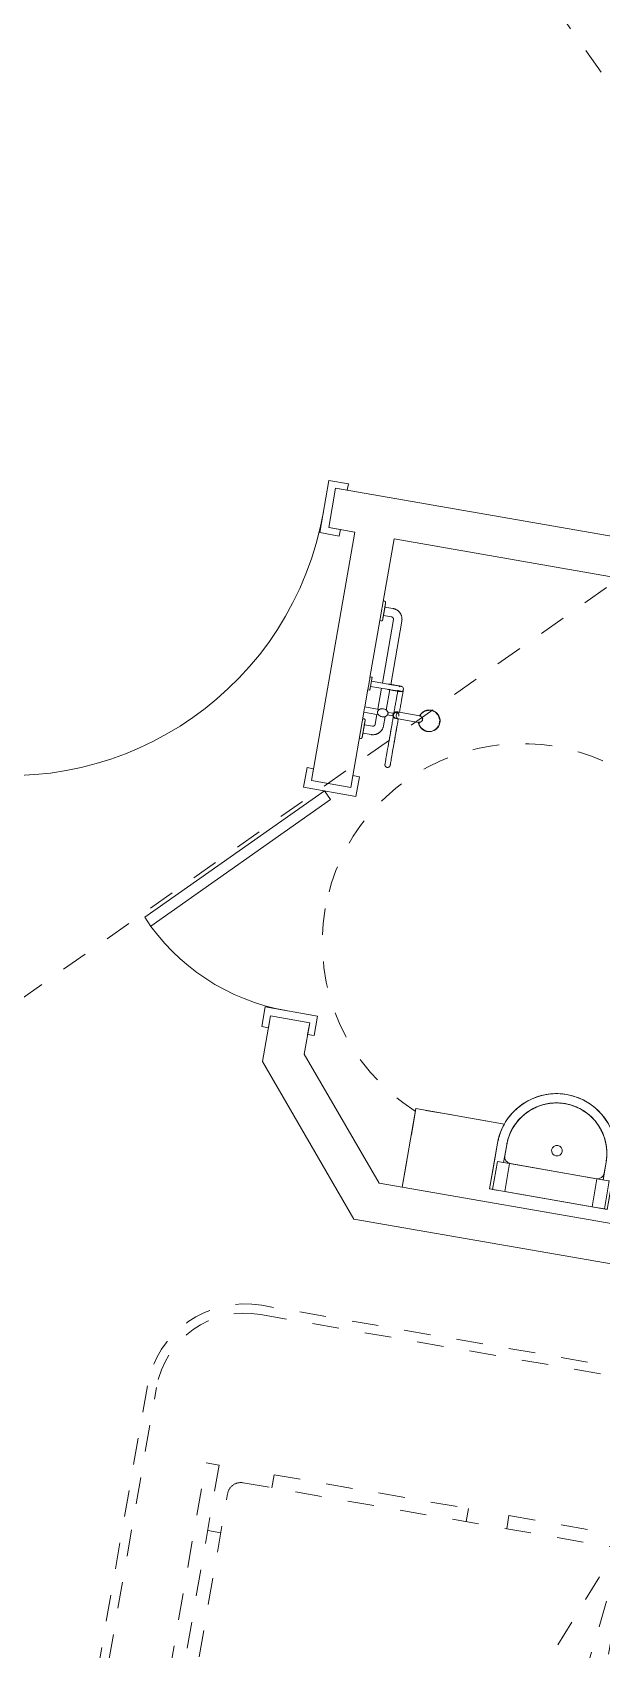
# Model space of a CAD drawing. Extents: x 274235 to 276654, y 142848 to 144425.
# Drawn here: x 276090.11 to 276092.26, y 143062.87 to 143068.96 of the extents above; entities that cross this region are included whole.
import ezdxf

# ---------------------------------------------------------------- set-up
doc = ezdxf.new("R2010")
doc.units = 0
doc.header["$LTSCALE"] = 1.5
for name, pattern in [('ACM-G-CENTER', [50.8, 31.75, -6.35, 6.35, -6.35]), ('ATDASH', [1.5875, 0.79375, -0.79375]), ('DASH', [0.35, 0.25, -0.1]), ('Hidden 1_16_', [2.38125, 1.5875, -0.79375])]:
    doc.linetypes.add(name, pattern=pattern)
doc.layers.get('0').update_dxf_attribs({"linetype": 'CONTINUOUS', "lineweight": 0})
for name, color, linetype, lineweight in [('_ACM-A-DETL', 7, 'CONTINUOUS', 5), ('_ACM-A-DOOR', 1, 'CONTINUOUS', 5), ('_ACM-A-EQPM', 3, 'CONTINUOUS', 5), ('_ACM-A-FLOR-SPCL', 1, 'CONTINUOUS', 5), ('_ACM-A-FLOR-WDWK', 1, 'CONTINUOUS', 5), ('_ACM-A-GRID', 3, 'CONTINUOUS', 5), ('_ACM-A-WALL-FULL', 6, 'CONTINUOUS', 13)]:
    doc.layers.add(name, color=color, linetype=linetype, lineweight=lineweight)
pattern_1 = [(180, (649.6, -37.229), (-2e-15, -15), [])]

# ---------------------------------------------------------------- blocks, each defined once
blk = doc.blocks.new('ACM_Door-Regular-Single - 1323_1200_ S-2217204-F5_Working')
at = {"layer": '_ACM-A-DOOR'}
for p, q in [((580, 1220), (620, 1219.4)), ((580, 1220), (580, 20)), ((620, 20), (620, 1219.4)), ((-620, 100), (-695, 100)), ((-695, 100), (-695, 75)), ((-695, 75), (-650, 75)), ((-650, 75), (-650, -75)), ((-620, -100), (-620, 100)), ((695, 100), (620, 100)), ((620, 100), (620, -100)), ((650, -75), (650, 75)), ((650, 75), (695, 75)), ((695, 75), (695, 100)), ((580, 20), (620, 20)), ((-650, -75), (-695, -75)), ((-695, -75), (-695, -100)), ((-695, -100), (-620, -100)), ((620, -100), (695, -100)), ((695, -75), (650, -75)), ((695, -100), (695, -75))]:
    blk.add_line(p, q, dxfattribs=at)
blk.add_arc((580, 20), 1200, 90, 180, dxfattribs=at)
blk = doc.blocks.new('FP_206-F5_Working')
at = {"layer": '_ACM-A-FLOR-SPCL', "flags": 128}
for points in [[(-78.9, -27.2), (-70.6, -27.2), (-62.7, -27.2), (-55.2, -27.2), (-48.1, -27.2), (-41.5, -27.2), (-35.4, -27.2), (-29.7, -27.2), (-24.5, -27.2), (-19.7, -27.2), (-15.5, -27.2), (-11.8, -27.2), (-8.5, -27.2), (-6.1, -27.2)], [(-12.7, -47.2), (-16.6, -47.2), (-21, -47.2), (-25.8, -47.2), (-31.2, -47.2), (-37, -47.2), (-43.3, -47.2), (-50, -47.2), (-57.2, -47.2), (-64.8, -47.2), (-72.8, -47.2), (-78.9, -47.2)], [(-3.6, -27.2), (-1.9, -27.2), (-0.8, -27.2), (-0.1, -27.2), (0, -27.2)], [(-0.3, -47.2), (-1, -47.2), (-2.4, -47.2)], [(0, -27.2), (0.4, -27.2), (0.8, -27.3), (1.2, -27.3), (1.6, -27.4), (2, -27.4), (2.4, -27.5), (2.8, -27.6), (3.1, -27.7), (3.5, -27.9), (3.9, -28), (4.3, -28.2), (4.6, -28.4), (5, -28.6), (5.3, -28.8), (5.6, -29), (6, -29.2), (6.3, -29.5), (6.6, -29.7), (6.9, -30), (7.2, -30.3), (7.4, -30.6), (7.7, -30.9), (8, -31.2), (8.2, -31.5), (8.4, -31.8), (8.6, -32.2), (8.8, -32.5), (9, -32.9), (9.2, -33.2), (9.3, -33.6), (9.5, -34), (9.6, -34.4), (9.7, -34.7), (9.8, -35.1), (9.9, -35.5), (9.9, -35.9), (10, -36.3), (10, -36.7), (10, -37.1), (10, -37.5), (10, -37.9), (9.9, -38.3), (9.9, -38.7), (9.8, -39.1), (9.7, -39.5), (9.6, -39.9), (9.5, -40.3), (9.4, -40.7), (9.3, -41), (9.1, -41.4), (8.9, -41.8), (8.7, -42.1), (8.5, -42.4), (8.3, -42.8), (8.1, -43.1), (7.8, -43.4), (7.6, -43.7), (7.3, -44), (7, -44.3), (6.8, -44.6), (6.5, -44.9), (6.1, -45.1), (5.8, -45.4), (5.5, -45.6), (5.2, -45.8), (4.8, -46), (4.5, -46.2), (4.1, -46.4), (3.7, -46.5), (3.3, -46.7), (3, -46.8), (2.6, -46.9), (2.2, -47), (1.8, -47.1), (1.4, -47.1), (1, -47.2), (0.6, -47.2), (0.2, -47.2), (0, -47.2)]]:
    blk.add_lwpolyline(points, dxfattribs=at)
blk = doc.blocks.new('FP_207-F5_Working')
at = {"layer": '_ACM-A-FLOR-SPCL'}
for p, q in [((-189.9, -27.2), (-189.7, -27.2)), ((-189.7, -47.2), (-189.9, -47.2))]:
    blk.add_line(p, q, dxfattribs=at)
at = {"layer": '_ACM-A-FLOR-SPCL', "flags": 128}
for points in [[(-189.9, -47.2), (-190.3, -47.2), (-190.7, -47.2), (-191.1, -47.2), (-191.5, -47.1), (-191.9, -47), (-192.3, -46.9), (-192.7, -46.8), (-193.1, -46.7), (-193.5, -46.6), (-193.8, -46.4), (-194.2, -46.3), (-194.6, -46.1), (-194.9, -45.9), (-195.3, -45.7), (-195.6, -45.5), (-195.9, -45.2), (-196.2, -45), (-196.5, -44.7), (-196.8, -44.5), (-197.1, -44.2), (-197.4, -43.9), (-197.6, -43.6), (-197.9, -43.3), (-198.1, -43), (-198.4, -42.6), (-198.6, -42.3), (-198.8, -41.9), (-198.9, -41.6), (-199.1, -41.2), (-199.3, -40.9), (-199.4, -40.5), (-199.5, -40.1), (-199.6, -39.7), (-199.7, -39.3), (-199.8, -38.9), (-199.9, -38.5), (-199.9, -38.1), (-199.9, -37.7), (-199.9, -37.3), (-199.9, -36.9), (-199.9, -36.5), (-199.9, -36.1), (-199.8, -35.7), (-199.8, -35.3), (-199.7, -35), (-199.6, -34.6), (-199.5, -34.2), (-199.3, -33.8), (-199.2, -33.4), (-199, -33.1), (-198.9, -32.7), (-198.7, -32.4), (-198.5, -32), (-198.3, -31.7), (-198, -31.3), (-197.8, -31), (-197.5, -30.7), (-197.3, -30.4), (-197, -30.1), (-196.7, -29.9), (-196.4, -29.6), (-196.1, -29.3), (-195.8, -29.1), (-195.4, -28.9), (-195.1, -28.7), (-194.7, -28.5), (-194.4, -28.3), (-194, -28.1), (-193.7, -27.9), (-193.3, -27.8), (-192.9, -27.7), (-192.5, -27.6), (-192.1, -27.5), (-191.7, -27.4), (-191.4, -27.3), (-191, -27.3), (-190.6, -27.2), (-190.2, -27.2), (-189.9, -27.2)], [(-78.9, -27.2), (-90.6, -27.2), (-101.7, -27.2), (-112.3, -27.2), (-122.2, -27.2), (-131.5, -27.2), (-140.2, -27.2), (-148.2, -27.2), (-155.5, -27.2), (-162.2, -27.2), (-168.1, -27.2), (-173.4, -27.2), (-177.9, -27.2), (-181.7, -27.2), (-184.8, -27.2), (-187.2, -27.2), (-188.8, -27.2), (-189.7, -27.2), (-189.9, -27.2)], [(-189.9, -47.2), (-189.6, -47.2), (-188.5, -47.2), (-186.6, -47.2), (-184.1, -47.2), (-180.8, -47.2), (-176.7, -47.2), (-172, -47.2), (-166.6, -47.2), (-160.4, -47.2), (-153.6, -47.2), (-146.1, -47.2), (-137.9, -47.2), (-129, -47.2), (-119.6, -47.2), (-109.5, -47.2), (-98.8, -47.2), (-87.5, -47.2), (-78.9, -47.2)]]:
    blk.add_lwpolyline(points, dxfattribs=at)
blk = doc.blocks.new('FP_208-F5_Working')
at = {"layer": '_ACM-A-FLOR-SPCL'}
blk.add_line((108.1, -43.1), (107.8, -43.4), dxfattribs=at)
at = {"layer": '_ACM-A-FLOR-SPCL', "flags": 128}
for points in [[(-189.7, -27.2), (-189.4, -27.2), (-188.9, -27.2), (-188.2, -27.2), (-187.2, -27.2)], [(-187.4, -47.2), (-188.4, -47.2), (-189.1, -47.2), (-189.5, -47.2), (-189.7, -47.2)], [(-119.2, -27.2), (-114.5, -27.2), (-109.4, -27.2), (-104.1, -27.2), (-98.8, -27.2), (-93.4, -27.2), (-87.9, -27.2), (-82.3, -27.2), (-76.7, -27.2), (-71, -27.2), (-65.3, -27.2), (-59.5, -27.2), (-53.8, -27.2), (-48, -27.2), (-45.2, -27.2)], [(-45.2, -47.2), (-49.1, -47.2), (-54.9, -47.2), (-60.7, -47.2), (-66.4, -47.2), (-72.2, -47.2), (-77.8, -47.2), (-83.4, -47.2), (-89, -47.2), (-94.5, -47.2), (-99.9, -47.2), (-105.2, -47.2), (-110.4, -47.2), (-115.5, -47.2), (-119.2, -47.2)], [(8.7, -27.2), (14, -27.2), (19.3, -27.2), (24.4, -27.2), (29.5, -27.2), (34.4, -27.2), (39.2, -27.2), (43.8, -27.2), (48.3, -27.2), (52.7, -27.2), (56.9, -27.2), (60.9, -27.2), (64.8, -27.2), (68.5, -27.2), (72, -27.2), (75.3, -27.2), (78.5, -27.2), (81.4, -27.2), (84.2, -27.2), (86.7, -27.2), (89, -27.2), (91.1, -27.2), (93, -27.2)], [(98.1, -47.2), (97.1, -47.2), (95.8, -47.2), (94.4, -47.2), (92.6, -47.2), (90.7, -47.2), (88.6, -47.2), (86.2, -47.2), (83.6, -47.2), (80.8, -47.2), (77.9, -47.2), (74.7, -47.2), (71.3, -47.2), (67.8, -47.2), (64, -47.2), (60.1, -47.2), (56.1, -47.2), (51.8, -47.2), (47.4, -47.2), (42.9, -47.2), (38.2, -47.2), (33.4, -47.2), (28.5, -47.2), (23.4, -47.2), (18.2, -47.2), (13, -47.2)], [(107.7, -30.9), (108, -31.2), (108.2, -31.5), (108.4, -31.8), (108.6, -32.2), (108.8, -32.5), (109, -32.9), (109.2, -33.2), (109.3, -33.6)], [(109.7, -34.7), (109.8, -35.1), (109.9, -35.5), (109.9, -35.9), (110, -36.3), (110, -36.7), (110, -37.1), (110, -37.5), (110, -37.9), (109.9, -38.3), (109.9, -38.7), (109.8, -39.1), (109.7, -39.5), (109.6, -39.9)]]:
    blk.add_lwpolyline(points, dxfattribs=at)
blk = doc.blocks.new('FP_209-F5_Working')
at = {"layer": '_ACM-A-FLOR-SPCL'}
blk.add_line((110, 12.8), (110, 76.9), dxfattribs=at)
blk = doc.blocks.new('FP_210-F5_Working')
at = {"layer": '_ACM-A-FLOR-SPCL'}
blk.add_line((90, 76.9), (90, 12.8), dxfattribs=at)
blk = doc.blocks.new('FP_211-F5_Working')
at = {"layer": '_ACM-A-FLOR-SPCL', "flags": 128}
blk.add_lwpolyline([(110, -37.2), (110, -37.2), (110, -37.1), (110, -36.9), (110, -36.6), (110, -36.2), (110, -35.8), (110, -35.3), (110, -34.7), (110, -34), (110, -33.3), (110, -32.5), (110, -31.6), (110, -30.6), (110, -29.6), (110, -28.5), (110, -27.3), (110, -26.1), (110, -24.8), (110, -23.5), (110, -22.1), (110, -20.6), (110, -19.1), (110, -17.5), (110, -15.9), (110, -14.2), (110, -12.5), (110, -10.8), (110, -9), (110, -7.2), (110, -5.3), (110, -3.5), (110, -1.6), (110, 0.4), (110, 2.3), (110, 4.3), (110, 6.2), (110, 8.2), (110, 10.2), (110, 12.2), (110, 12.8)], dxfattribs=at)
blk = doc.blocks.new('FP_212-F5_Working')
at = {"layer": '_ACM-A-FLOR-SPCL', "flags": 128}
blk.add_lwpolyline([(90, 12.8), (90, 10.8), (90, 8.8), (90, 6.8), (90, 4.8), (90, 2.8), (90, 0.9), (90, -1), (90, -3), (90, -4.8), (90, -6.7), (90, -8.5), (90, -10.3), (90, -12.1), (90, -13.8), (90, -15.5), (90, -17.1), (90, -18.7), (90, -20.2), (90, -21.7), (90, -23.1), (90, -24.5), (90, -25.8), (90, -27), (90, -28.2), (90, -29.3), (90, -30.3), (90, -31.3), (90, -32.2), (90, -33.1), (90, -33.8), (90, -34.5), (90, -35.1), (90, -35.7), (90, -36.1), (90, -36.5), (90, -36.8), (90, -37), (90, -37.2), (90, -37.2)], dxfattribs=at)
blk = doc.blocks.new('SHOWER_hand_held - HYTP-020-V205-F5_Working')
at = {"layer": '_ACM-A-FLOR-SPCL'}
h = blk.add_hatch(dxfattribs=at)
h.set_pattern_fill('FP_67', color=256, style=0, pattern_type=2)
h.set_pattern_definition(pattern_1)
h.paths.add_polyline_path([(-9.7, -37.9), (-8.1, -36.7), (-8.6, -34.9)])
h.paths.add_polyline_path([(4.3, -38), (7.9, -38), (6, -36.4), (4.5, -37.8)])
h = blk.add_hatch(dxfattribs=at)
h.set_pattern_fill('FP_67', color=256, style=0, pattern_type=2)
h.set_pattern_definition(pattern_1)
h.paths.add_polyline_path([(100, -42.7), (109.3, -36.2), (109.7, -34.6), (107.7, -34.9), (107, -38.5), (101.3, -41.9)])
h.paths.add_polyline_path([(90, -37.2), (92.3, -39.3), (92.3, -36.9), (90.1, -36.8)])
h.paths.add_polyline_path([(92.2, -42.5), (95.3, -45.3), (102, -46.7), (107.1, -44.3), (105.1, -43.5), (97.2, -44.3), (92.3, -42.6)])
for p, q in [((-10, 84.9), (-10, 29.4)), ((-10, 84.9), (-10, 29.4)), ((0, 84.9), (-10, 84.9)), ((10, 84.9), (0, 84.9)), ((10, 29.4), (10, 84.9)), ((10, 29.4), (10, 84.9)), ((75.4, 84.9), (75.4, 76.9)), ((125.4, 84.9), (75.4, 84.9)), ((78.8, 84.9), (75.4, 84.9)), ((75.4, 76.9), (78.8, 76.9)), ((75.4, 76.9), (125.4, 76.9)), ((125.4, 84.9), (122.1, 84.9)), ((122.1, 76.9), (125.4, 76.9)), ((125.4, 76.9), (125.4, 84.9)), ((-12.5, -46.7), (-12.5, -124.6)), ((-5, -5.1), (-5, -25.1)), ((-3.1, -5.1), (-5, -5.1)), ((-5, -25.1), (-3.2, -25.1)), ((5, -5.1), (3.1, -5.1)), ((3.2, -25.1), (5, -25.1)), ((5, -25.1), (5, -5.1)), ((12.5, -124.6), (12.5, -46.7)), ((-40.2, -165.8), (-40, -168)), ((40, -168), (40.2, -165.8))]:
    blk.add_line(p, q, dxfattribs=at)
at = {"layer": '_ACM-A-FLOR-SPCL', "flags": 128}
for points in [[(0, 34.4), (-3.3, 33.9), (-6.5, 32.5), (-9.3, 30.1), (-11.7, 26.9), (-13.5, 23.1), (-14.6, 18.9), (-15, 14.4)], [(-15, 14.4), (-14.6, 10), (-13.5, 5.8), (-11.7, 2), (-9.3, -1.2), (-6.5, -3.6), (-3.3, -5.1), (0, -5.6), (3.3, -5.1), (6.5, -3.6), (9.3, -1.2), (11.7, 2), (13.5, 5.8), (14.6, 10), (15, 14.4)], [(15, 14.4), (14.7, 18.4), (13.9, 22.1), (12.5, 25.6), (10.6, 28.6), (8.3, 31.1), (5.7, 32.9), (2.9, 34.1), (0, 34.4)], [(-12.5, -37.2), (-12.5, -37.3), (-12.5, -37.5), (-12.5, -37.7), (-12.5, -38), (-12.5, -38.3), (-12.5, -38.7), (-12.5, -39.2), (-12.5, -39.7), (-12.5, -40.3), (-12.5, -40.9), (-12.5, -41.6), (-12.5, -42.4), (-12.5, -43.2), (-12.5, -44.1), (-12.5, -45), (-12.5, -46), (-12.5, -46.7)], [(6.5, -3.6), (3.3, -5.1), (0, -5.6), (-3.3, -5.1), (-6.5, -3.6)], [(12.5, -46.7), (12.5, -45.7), (12.5, -44.7), (12.5, -43.8), (12.5, -42.9), (12.5, -42.1), (12.5, -41.4), (12.5, -40.7), (12.5, -40.1), (12.5, -39.5), (12.5, -39), (12.5, -38.6), (12.5, -38.2), (12.5, -37.9), (12.5, -37.6), (12.5, -37.4), (12.5, -37.3), (12.5, -37.2)], [(-12.5, -124.5), (-14, -125.1), (-15.5, -125.6), (-17, -126.3), (-18.4, -127), (-19.8, -127.7), (-21.2, -128.5), (-22.6, -129.4), (-23.9, -130.3), (-25.2, -131.3), (-26.4, -132.3), (-27.6, -133.4), (-28.8, -134.5), (-29.9, -135.6), (-31, -136.8), (-32, -138.1), (-32.9, -139.3), (-33.8, -140.7), (-34.7, -142), (-35.5, -143.4), (-36.2, -144.8), (-36.9, -146.3), (-37.6, -147.7), (-38.1, -149.2), (-38.6, -150.8), (-39.1, -152.3), (-39.4, -153.9), (-39.8, -155.4), (-40, -157), (-40.2, -158.6), (-40.3, -160.2), (-40.4, -161.8), (-40.4, -163.4), (-40.3, -165), (-40.2, -166.6), (-40, -168.2), (-39.7, -169.7), (-39.4, -171.3), (-39, -172.9), (-38.5, -174.4), (-38, -175.9), (-38, -176)], [(38, -176), (38.5, -174.5), (38.9, -172.9), (39.3, -171.4), (39.7, -169.8), (39.9, -168.2), (40.2, -166.7), (40.3, -165.1), (40.4, -163.5), (40.4, -161.9), (40.3, -160.3), (40.2, -158.7), (40, -157.1), (39.8, -155.5), (39.5, -153.9), (39.1, -152.4), (38.6, -150.8), (38.1, -149.3), (37.6, -147.8), (37, -146.3), (36.3, -144.9), (35.5, -143.5), (34.7, -142.1), (33.9, -140.7), (33, -139.4), (32, -138.1), (31, -136.9), (29.9, -135.7), (28.8, -134.5), (27.7, -133.4), (26.5, -132.3), (25.2, -131.3), (24, -130.4), (22.7, -129.4), (21.3, -128.6), (19.9, -127.8), (18.5, -127), (17, -126.3), (15.6, -125.7), (14.1, -125.1), (12.6, -124.6), (12.5, -124.5)]]:
    blk.add_lwpolyline(points, dxfattribs=at)
at = {"layer": '_ACM-A-FLOR-SPCL'}
for centre, radius, start, end in [((0, -37.2), 12.5, 90, 180), ((0, -37.2), 10, 150, 165), ((0, -37.2), 12.5, 345, 90), ((0, -37.2), 10, 345, 15), ((100, -37.2), 10, 135, 270), ((100, -37.2), 10, 150, 210), ((100, -37.2), 10, 240, 270), ((100, -37.2), 10, 270, 45), ((100, -37.2), 10, 270, 300), ((100, -37.2), 10, 330, 45)]:
    blk.add_arc(centre, radius, start, end, dxfattribs=at)
for centre, major_axis, ratio, start_param, end_param in [((0, -164.7), (40.2, 0), 0.98191, 2.583183, 4.712389), ((0, -162.5), (40.4, 0), 0.98191, 1.884315, 4.407122), ((0, -164.7), (40.2, 0), 0.98191, 1.868721, 1.981054), ((0, -146), (-12.5, 0), 0.707107, 4.712389, 5.057498), ((0, -146), (12.5, 0), 0.707107, 1.225687, 1.570796), ((0, -164.7), (-40.2, 0), 0.98191, 1.570796, 3.700002), ((0, -164.7), (40.2, 0), 0.98191, 1.160539, 1.272871), ((0, -162.5), (40.4, 0), 0.98191, 5.017656, 7.540463), ((0, -162.5), (40.4, 0), 0.98191, 4.552178, 4.712389), ((0, -162.5), (-40.4, 0), 0.98191, 1.570796, 1.731007)]:
    blk.add_ellipse(centre, major_axis=major_axis, ratio=ratio, start_param=start_param, end_param=end_param, dxfattribs=at)
for points, knots in [([(-6.5, 32.5), (-6.4, 32.5), (-6.3, 32.6), (-6.1, 32.7), (-5.7, 32.9), (-5.1, 33.2), (-4.5, 33.5), (-4, 33.7), (-3.6, 33.9), (-3.1, 34), (-2.6, 34.1), (-1.6, 34.3), (-0.6, 34.4), (0, 34.4)], [0.7777778, 0.7777778, 0.7777778, 0.7777778, 0.7847222, 0.7916667, 0.8055556, 0.8333333, 0.8611111, 0.875, 0.8888889, 0.9027778, 0.9166667, 0.9444444, 1, 1, 1, 1]), ([(0, 34.4), (0.6, 34.4), (1.6, 34.3), (2.6, 34.1), (3.1, 34), (3.4, 33.9), (3.6, 33.9)], [0, 0, 0, 0, 0.0555556, 0.0833333, 0.0972222, 0.1111111, 0.1111111, 0.1111111, 0.1111111]), ([(0, -24.7), (1.5, -24.7), (4.4, -25.2), (8.2, -27.5), (11, -30.9), (12.6, -35), (12.6, -39.1), (11.7, -41.7), (11.2, -42.7)], [0, 0, 0, 0, 0.1111111, 0.2222222, 0.3333333, 0.4444444, 0.5555556, 0.64452, 0.64452, 0.64452, 0.64452]), ([(-12.1, -125.5), (-12, -126), (-11.9, -127), (-11.6, -128.2), (-11.3, -129.1), (-11, -129.8), (-10.8, -130.4), (-10.6, -130.8), (-10.4, -131.1), (-10.2, -131.4), (-10, -131.9), (-9.6, -132.4), (-9.2, -133), (-8.6, -133.6), (-8, -134.1), (-7, -134.7), (-6.1, -135.2), (-5.4, -135.5)], [0, 0, 0, 0, 0.125, 0.25, 0.3125, 0.375, 0.4375, 0.46875, 0.5, 0.53125, 0.5625, 0.625, 0.6875, 0.75, 0.8125, 0.875, 1, 1, 1, 1]), ([(-5.4, -135.5), (-5.3, -135.5), (-5, -135.6), (-4.8, -135.7), (-4.6, -135.8), (-4.5, -135.9), (-4.5, -136), (-4.3, -136.1), (-4.2, -136.2), (-4.1, -136.4), (-4, -136.5), (-4, -136.6), (-4, -136.7), (-4, -136.9), (-4, -137.1), (-4.1, -137.4), (-4.2, -137.5), (-4.2, -137.6)], [0, 0, 0, 0, 0.166667, 0.25, 0.291667, 0.333333, 0.375, 0.416667, 0.5, 0.583333, 0.625, 0.666667, 0.708333, 0.75, 0.833333, 0.916667, 1, 1, 1, 1]), ([(4.2, -137.6), (4.2, -137.5), (4.1, -137.4), (4, -137.1), (4, -136.9), (4, -136.7), (4, -136.6), (4, -136.5), (4.1, -136.4), (4.2, -136.2), (4.3, -136.1), (4.5, -136), (4.5, -135.9), (4.6, -135.8), (4.8, -135.7), (5, -135.6), (5.3, -135.5), (5.4, -135.5)], [0, 0, 0, 0, 0.083333, 0.166667, 0.25, 0.291667, 0.333333, 0.375, 0.416667, 0.5, 0.583333, 0.625, 0.666667, 0.708333, 0.75, 0.833333, 1, 1, 1, 1]), ([(5.4, -135.5), (6.1, -135.2), (7, -134.7), (8, -134.1), (8.6, -133.6), (9.2, -133), (9.6, -132.4), (10, -131.9), (10.2, -131.4), (10.4, -131.1), (10.6, -130.8), (10.8, -130.4), (11, -129.8), (11.3, -129.1), (11.6, -128.2), (11.9, -127), (12, -126), (12.1, -125.5)], [0, 0, 0, 0, 0.125, 0.1875, 0.25, 0.3125, 0.375, 0.4375, 0.46875, 0.5, 0.53125, 0.5625, 0.625, 0.6875, 0.75, 0.875, 1, 1, 1, 1])]:
    blk.add_open_spline(points, degree=3, knots=knots, dxfattribs=at)
for points in [[(-12.3, -39.4), (-12.6, -38), (-12.6, -35), (-11.1, -30.9), (-8.2, -27.5), (-4.4, -25.2), (-1.5, -24.7), (0, -24.7)], [(-12.3, -48.3), (-12.6, -47.2), (-12.6, -45), (-11.1, -42), (-8.2, -39.5), (-4.4, -37.9), (-1.5, -37.5), (0, -37.5)], [(0, -24.7), (-0.4, -24.7), (-1.1, -24.8), (-2.2, -24.9), (-2.9, -25.1), (-3.2, -25.1)], [(-3.2, -25.1), (-2.9, -25.1), (-2.2, -24.9), (-1.5, -24.8), (-1.1, -24.8)], [(-3.1, -5.1), (-2.8, -5.2), (-2.1, -5.4), (-1.1, -5.5), (-0.4, -5.6), (0, -5.6)], [(0, -5.6), (-0.4, -5.6), (-1.1, -5.5), (-2.1, -5.4), (-2.8, -5.2), (-3.1, -5.1)], [(0, -5.6), (0.4, -5.6), (1.1, -5.5), (2.1, -5.4), (2.8, -5.2), (3.1, -5.1)], [(3.1, -5.1), (2.8, -5.2), (2.1, -5.4), (1.1, -5.5), (0.4, -5.6), (0, -5.6)], [(3.2, -25.1), (2.9, -25.1), (2.2, -24.9), (1.1, -24.8), (0.4, -24.7), (0, -24.7)], [(0, -37.5), (1.5, -37.5), (4.4, -37.9), (8.2, -39.5), (11, -42), (12.6, -45.1), (12.6, -47.2), (12.3, -48.3)], [(1.1, -24.8), (1.5, -24.8), (2.2, -24.9), (2.9, -25.1), (3.2, -25.1)], [(-12.4, -124.8), (-12.5, -124.6), (-12.5, -124.5), (-12.5, -124.5)], [(-12.5, -124.5), (-12.5, -124.5), (-12.3, -124.7), (-12.2, -125.2), (-12.1, -125.5)], [(-11.9, -125.3), (-12.2, -125.2), (-12.4, -125), (-12.4, -124.8)], [(-4.2, -137.6), (-3.5, -137.6), (-2.1, -137.5), (-0.7, -137.5), (0, -137.5)], [(0, -137.5), (0.7, -137.5), (2.1, -137.5), (3.5, -137.6), (4.2, -137.6)], [(12.4, -124.8), (12.4, -125), (12.2, -125.2), (11.9, -125.3)], [(12.1, -125.5), (12.2, -125.2), (12.3, -124.7), (12.5, -124.5), (12.5, -124.5)], [(12.5, -124.5), (12.5, -124.5), (12.5, -124.6), (12.4, -124.8)]]:
    blk.add_open_spline(points, degree=3, dxfattribs=at)
for name in ['FP_210-F5_Working', 'FP_209-F5_Working', 'FP_212-F5_Working', 'FP_211-F5_Working', 'FP_207-F5_Working', 'FP_208-F5_Working', 'FP_206-F5_Working']:
    blk.add_blockref(name, (0, 0), dxfattribs=at)
blk = doc.blocks.new('GRAB_RAIL_horiz - FIRT-003-V106-F5_Working')
at = {"layer": '_ACM-A-EQPM'}
for p, q in [((269, 82), (25, 82)), ((365.4, 82), (286, 82)), ((425, 82), (389.6, 82)), ((-37.5, 5), (-37.5, 0)), ((-16, 41), (-16, 10)), ((-16, 10), (16, 10)), ((-16, 10), (-15.5, 10)), ((15.5, 10), (16, 10)), ((16, 10), (16, 41)), ((25, 50), (268.2, 50)), ((37.5, 0), (37.5, 5)), ((287.2, 50), (367.7, 50)), ((387.3, 50), (425, 50)), ((412.5, 5), (412.5, 0)), ((434, 41), (434, 10)), ((434, 10), (434.5, 10)), ((434, 10), (466, 10)), ((465.5, 10), (466, 10)), ((466, 10), (466, 41)), ((487.5, 0), (487.5, 5))]:
    blk.add_line(p, q, dxfattribs=at)
at = {"layer": '_ACM-A-EQPM', "flags": 128}
for points in [[(25, 82), (23.4, 82), (21.7, 81.9), (20.1, 81.7), (18.5, 81.5), (16.9, 81.2), (15.3, 80.8), (13.7, 80.4), (12.1, 79.9), (10.6, 79.4), (9, 78.8), (7.5, 78.1), (6.1, 77.4), (4.6, 76.6), (3.2, 75.7), (1.8, 74.8), (0.5, 73.9), (-0.8, 72.9), (-2, 71.8), (-3.2, 70.7), (-4.4, 69.6), (-5.5, 68.4), (-6.6, 67.1), (-7.6, 65.8), (-8.6, 64.5), (-9.5, 63.2), (-10.4, 61.8), (-11.2, 60.3), (-11.9, 58.9), (-12.6, 57.4), (-13.2, 55.9), (-13.8, 54.3), (-14.3, 52.8), (-14.7, 51.2), (-15.1, 49.6), (-15.4, 48), (-15.6, 46.3), (-15.8, 44.7), (-15.9, 43.1), (-16, 41.4), (-16, 41)], [(466, 41), (466, 42.6), (465.9, 44.3), (465.7, 45.9), (465.5, 47.5), (465.2, 49.1), (464.8, 50.7), (464.4, 52.3), (463.9, 53.9), (463.4, 55.4), (462.8, 57), (462.1, 58.5), (461.4, 59.9), (460.6, 61.4), (459.7, 62.8), (458.8, 64.2), (457.9, 65.5), (456.9, 66.8), (455.8, 68), (454.7, 69.2), (453.6, 70.4), (452.4, 71.5), (451.1, 72.6), (449.8, 73.6), (448.5, 74.6), (447.2, 75.5), (445.8, 76.4), (444.3, 77.2), (442.9, 77.9), (441.4, 78.6), (439.9, 79.2), (438.3, 79.8), (436.8, 80.3), (435.2, 80.7), (433.6, 81.1), (432, 81.4), (430.3, 81.6), (428.7, 81.8), (427.1, 81.9), (425.4, 82), (425, 82)], [(-37.5, 5), (-37.5, 5.2), (-37.5, 5.4), (-37.5, 5.6), (-37.4, 5.8), (-37.4, 6), (-37.4, 6.2), (-37.3, 6.4), (-37.2, 6.6), (-37.2, 6.8), (-37.1, 6.9), (-37, 7.1), (-36.9, 7.3), (-36.8, 7.5), (-36.7, 7.7), (-36.6, 7.8), (-36.5, 8), (-36.4, 8.1), (-36.3, 8.3), (-36.1, 8.4), (-36, 8.6), (-35.8, 8.7), (-35.7, 8.9), (-35.5, 9), (-35.4, 9.1), (-35.2, 9.2), (-35, 9.3), (-34.9, 9.4), (-34.7, 9.5), (-34.5, 9.6), (-34.3, 9.7), (-34.1, 9.7), (-33.9, 9.8), (-33.7, 9.8), (-33.5, 9.9), (-33.3, 9.9), (-33.2, 10), (-33, 10), (-32.8, 10), (-32.6, 10), (-32.5, 10)], [(-32.5, 10), (-32.5, 10), (-32.4, 10), (-32.3, 10), (-32.1, 10), (-31.9, 10), (-31.6, 10), (-31.2, 10), (-30.9, 10), (-30.4, 10), (-29.9, 10), (-29.4, 10), (-28.8, 10), (-28.2, 10), (-27.5, 10), (-26.8, 10), (-26.1, 10), (-25.3, 10), (-24.4, 10), (-23.6, 10), (-22.6, 10), (-21.7, 10), (-20.7, 10), (-19.7, 10), (-18.6, 10), (-17.6, 10), (-16.5, 10), (-15.3, 10)], [(32.5, 10), (32.5, 10), (32.4, 10), (32.3, 10), (32.1, 10), (31.9, 10), (31.6, 10), (31.2, 10), (30.9, 10), (30.4, 10), (29.9, 10), (29.4, 10), (28.8, 10), (28.2, 10), (27.5, 10), (26.8, 10), (26.1, 10), (25.3, 10), (24.4, 10), (23.6, 10), (22.6, 10), (21.7, 10), (20.7, 10), (19.7, 10), (18.6, 10), (17.6, 10), (16.5, 10), (15.3, 10), (14.2, 10), (13, 10), (11.8, 10), (10.6, 10), (9.3, 10), (8.1, 10), (6.8, 10), (5.5, 10), (4.2, 10), (2.9, 10), (1.7, 10), (0.4, 10), (-0.9, 10), (-2.2, 10), (-3.5, 10), (-4.8, 10), (-6.1, 10), (-7.4, 10), (-8.6, 10), (-9.9, 10), (-11.1, 10), (-12.3, 10), (-13.5, 10), (-14.7, 10), (-15.8, 10), (-17, 10), (-18.1, 10), (-19.1, 10), (-20.2, 10), (-21.2, 10), (-22.1, 10), (-23.1, 10), (-24, 10), (-24.8, 10), (-25.6, 10), (-26.4, 10), (-27.2, 10), (-27.8, 10), (-28.5, 10), (-29.1, 10), (-29.7, 10), (-30.2, 10), (-30.6, 10), (-31, 10), (-31.4, 10), (-31.7, 10), (-32, 10), (-32.2, 10), (-32.3, 10), (-32.4, 10), (-32.5, 10), (-32.5, 10)], [(15.8, 10), (17, 10), (18.1, 10), (19.1, 10), (20.2, 10), (21.2, 10), (22.1, 10), (23.1, 10), (24, 10), (24.8, 10), (25.6, 10), (26.4, 10), (27.2, 10), (27.8, 10), (28.5, 10), (29.1, 10), (29.7, 10), (30.2, 10), (30.6, 10), (31, 10), (31.4, 10), (31.7, 10), (32, 10), (32.2, 10), (32.3, 10), (32.4, 10), (32.5, 10), (32.5, 10)], [(16, 41), (16, 41.4), (16, 41.7), (16.1, 42.1), (16.1, 42.4), (16.2, 42.8), (16.3, 43.1), (16.4, 43.5), (16.5, 43.8), (16.6, 44.2), (16.7, 44.5), (16.9, 44.8), (17, 45.2), (17.2, 45.5), (17.4, 45.8), (17.6, 46.1), (17.8, 46.4), (18, 46.7), (18.2, 46.9), (18.5, 47.2), (18.7, 47.5), (19, 47.7), (19.3, 47.9), (19.5, 48.2), (19.8, 48.4), (20.1, 48.6), (20.4, 48.8), (20.8, 48.9), (21.1, 49.1), (21.4, 49.3), (21.7, 49.4), (22.1, 49.5), (22.4, 49.6), (22.8, 49.7), (23.1, 49.8), (23.5, 49.9), (23.8, 49.9), (24.2, 50), (24.5, 50), (24.9, 50), (25, 50)], [(32.5, 10), (32.7, 10), (32.9, 10), (33.1, 10), (33.3, 9.9), (33.5, 9.9), (33.7, 9.9), (33.9, 9.8), (34.1, 9.7), (34.3, 9.7), (34.4, 9.6), (34.6, 9.5), (34.8, 9.4), (35, 9.3), (35.2, 9.2), (35.3, 9.1), (35.5, 9), (35.6, 8.9), (35.8, 8.8), (35.9, 8.6), (36.1, 8.5), (36.2, 8.3), (36.4, 8.2), (36.5, 8), (36.6, 7.9), (36.7, 7.7), (36.8, 7.5), (36.9, 7.4), (37, 7.2), (37.1, 7), (37.2, 6.8), (37.2, 6.6), (37.3, 6.4), (37.3, 6.2), (37.4, 6), (37.4, 5.8), (37.5, 5.7), (37.5, 5.5), (37.5, 5.3), (37.5, 5.1), (37.5, 5)], [(412.5, 5), (412.5, 5.2), (412.5, 5.4), (412.5, 5.6), (412.6, 5.8), (412.6, 6), (412.6, 6.2), (412.7, 6.4), (412.8, 6.6), (412.8, 6.8), (412.9, 6.9), (413, 7.1), (413.1, 7.3), (413.2, 7.5), (413.3, 7.7), (413.4, 7.8), (413.5, 8), (413.6, 8.1), (413.7, 8.3), (413.9, 8.4), (414, 8.6), (414.2, 8.7), (414.3, 8.9), (414.5, 9), (414.6, 9.1), (414.8, 9.2), (415, 9.3), (415.1, 9.4), (415.3, 9.5), (415.5, 9.6), (415.7, 9.7), (415.9, 9.7), (416.1, 9.8), (416.3, 9.8), (416.5, 9.9), (416.7, 9.9), (416.8, 10), (417, 10), (417.2, 10), (417.4, 10), (417.5, 10)], [(417.5, 10), (417.5, 10), (417.6, 10), (417.7, 10), (417.9, 10), (418.1, 10), (418.4, 10), (418.8, 10), (419.1, 10), (419.6, 10), (420.1, 10), (420.6, 10), (421.2, 10), (421.8, 10), (422.5, 10), (423.2, 10), (423.9, 10), (424.7, 10), (425.6, 10), (426.4, 10), (427.4, 10), (428.3, 10), (429.3, 10), (430.3, 10), (431.4, 10), (432.4, 10), (433.5, 10), (434.7, 10)], [(482.5, 10), (482.5, 10), (482.4, 10), (482.3, 10), (482.1, 10), (481.9, 10), (481.6, 10), (481.2, 10), (480.9, 10), (480.4, 10), (479.9, 10), (479.4, 10), (478.8, 10), (478.2, 10), (477.5, 10), (476.8, 10), (476.1, 10), (475.3, 10), (474.4, 10), (473.6, 10), (472.6, 10), (471.7, 10), (470.7, 10), (469.7, 10), (468.6, 10), (467.6, 10), (466.5, 10), (465.3, 10), (464.2, 10), (463, 10), (461.8, 10), (460.6, 10), (459.3, 10), (458.1, 10), (456.8, 10), (455.5, 10), (454.2, 10), (452.9, 10), (451.7, 10), (450.4, 10), (449.1, 10), (447.8, 10), (446.5, 10), (445.2, 10), (443.9, 10), (442.6, 10), (441.4, 10), (440.1, 10), (438.9, 10), (437.7, 10), (436.5, 10), (435.3, 10), (434.2, 10), (433, 10), (431.9, 10), (430.9, 10), (429.8, 10), (428.8, 10), (427.9, 10), (426.9, 10), (426, 10), (425.2, 10), (424.4, 10), (423.6, 10), (422.8, 10), (422.2, 10), (421.5, 10), (420.9, 10), (420.3, 10), (419.8, 10), (419.4, 10), (419, 10), (418.6, 10), (418.3, 10), (418, 10), (417.8, 10), (417.7, 10), (417.6, 10), (417.5, 10), (417.5, 10)], [(425, 50), (425.4, 50), (425.7, 50), (426.1, 49.9), (426.4, 49.9), (426.8, 49.8), (427.1, 49.7), (427.5, 49.6), (427.8, 49.5), (428.2, 49.4), (428.5, 49.3), (428.8, 49.1), (429.2, 49), (429.5, 48.8), (429.8, 48.6), (430.1, 48.4), (430.4, 48.2), (430.7, 48), (430.9, 47.8), (431.2, 47.5), (431.5, 47.3), (431.7, 47), (431.9, 46.7), (432.2, 46.5), (432.4, 46.2), (432.6, 45.9), (432.8, 45.6), (432.9, 45.2), (433.1, 44.9), (433.3, 44.6), (433.4, 44.3), (433.5, 43.9), (433.6, 43.6), (433.7, 43.2), (433.8, 42.9), (433.9, 42.5), (433.9, 42.2), (434, 41.8), (434, 41.5), (434, 41.1), (434, 41)], [(465.8, 10), (467, 10), (468.1, 10), (469.1, 10), (470.2, 10), (471.2, 10), (472.1, 10), (473.1, 10), (474, 10), (474.8, 10), (475.6, 10), (476.4, 10), (477.2, 10), (477.8, 10), (478.5, 10), (479.1, 10), (479.7, 10), (480.2, 10), (480.6, 10), (481, 10), (481.4, 10), (481.7, 10), (482, 10), (482.2, 10), (482.3, 10), (482.4, 10), (482.5, 10), (482.5, 10)], [(482.5, 10), (482.7, 10), (482.9, 10), (483.1, 10), (483.3, 9.9), (483.5, 9.9), (483.7, 9.9), (483.9, 9.8), (484.1, 9.7), (484.3, 9.7), (484.4, 9.6), (484.6, 9.5), (484.8, 9.4), (485, 9.3), (485.2, 9.2), (485.3, 9.1), (485.5, 9), (485.6, 8.9), (485.8, 8.8), (485.9, 8.6), (486.1, 8.5), (486.2, 8.3), (486.4, 8.2), (486.5, 8), (486.6, 7.9), (486.7, 7.7), (486.8, 7.5), (486.9, 7.4), (487, 7.2), (487.1, 7), (487.2, 6.8), (487.2, 6.6), (487.3, 6.4), (487.3, 6.2), (487.4, 6), (487.4, 5.8), (487.5, 5.7), (487.5, 5.5), (487.5, 5.3), (487.5, 5.1), (487.5, 5)]]:
    blk.add_lwpolyline(points, dxfattribs=at)
blk = doc.blocks.new('BED_patient1 - MMBE-010_2100D-2091575-F5_Working')
at = {"layer": '_ACM-A-FLOR-WDWK', "linetype": 'DASH'}
for p, q in [((-500, 2050), (-500, 2100)), ((-500, 2100), (500, 2100)), ((500, 2050), (500, 2100)), ((500, 2050), (-500, 2050)), ((-250, 2000), (-250, 2050)), ((250, 2000), (250, 2050)), ((-450, 125.8), (-450, 1974.2)), ((-424.2, 2000), (399.2, 2000)), ((450, 1949.2), (450, 150.8)), ((-450, 1840), (-500, 1840)), ((-500, 1840), (-500, 1096.5)), ((450, 1840), (500, 1840)), ((500, 1840), (500, 1096.5)), ((-500, 1096.5), (-450, 1096.5)), ((500, 1096.5), (450, 1096.5)), ((-450, 941.5), (-500, 941.5)), ((-500, 941.5), (-500, 370.9)), ((450, 941.5), (500, 941.5)), ((500, 941.5), (500, 370.9)), ((-450, 603), (-133, 751.2)), ((-133, 751.2), (450, 518.2)), ((-450, 603.1), (450, 500.8)), ((-350, 150), (-350, 482.7)), ((-350, 482.7), (350, 482.7)), ((350, 482.7), (350, 150)), ((-500, 370.9), (-450, 370.9)), ((500, 370.9), (450, 370.9)), ((350, 150), (-350, 150)), ((399.2, 100), (-424.2, 100)), ((-250, 50), (-250, 100)), ((250, 50), (250, 100)), ((-500, 50), (-500, 0)), ((-500, 50), (500, 50)), ((500, 50), (500, 0)), ((500, 0), (-500, 0))]:
    blk.add_line(p, q, dxfattribs=at)
for centre, radius, start, end in [((-424.2, 1974.2), 25.8, 90, 180), ((399.2, 1949.2), 50.8, 360, 90), ((-424.2, 125.8), 25.8, 180, 270), ((399.2, 150.8), 50.8, 270, 360)]:
    blk.add_arc(centre, radius, start, end, dxfattribs=at)
blk = doc.blocks.new('BASIN_ensuite - HYBA-002-V213-F5_Working')
at = {"layer": '_ACM-A-FLOR-SPCL'}
for p, q in [((-228.5, -175), (-228.5, 0)), ((-228.5, 0), (221.5, 0)), ((-217.5, 0), (-226.6, 0)), ((-170.5, 0), (-217.5, 0)), ((-217.5, 0), (-217.5, -107)), ((-170.5, 0), (163.5, 0)), ((-170.5, -107), (-170.5, 0)), ((210.5, 0), (163.5, 0)), ((163.5, 0), (163.5, -107)), ((219.6, 0), (210.5, 0)), ((210.5, 0), (210.5, -107)), ((221.5, -175), (221.5, 0)), ((546.5, 50), (546.5, -250)), ((-228.5, 0), (-228.5, -107)), ((221.5, -107), (221.5, 0)), ((-228.5, -107), (-228.5, -175)), ((-217.5, -107), (-213.6, -107)), ((-213.1, -107), (-170.5, -107)), ((-193.5, -175), (-193.5, -107)), ((163.5, -107), (-170.5, -107)), ((-168.5, -107), (161.5, -107)), ((163.5, -107), (210.5, -107)), ((186.5, -107), (186.5, -175)), ((221.5, -175), (221.5, -107)), ((-193.5, -175), (-193.5, -132)), ((186.5, -175), (186.5, -132)), ((-215.6, -250), (-1053.5, -250)), ((546.5, -250), (208.6, -250))]:
    blk.add_line(p, q, dxfattribs=at)
at = {"layer": '_ACM-A-FLOR-SPCL', "linetype": 'DASH'}
for p, q in [((-228.5, -175), (-228.5, 0)), ((221.5, 0), (221.5, -175)), ((546.5, -250), (546.5, 50)), ((-1053.5, -250), (-214.6, -250)), ((208.6, -250), (546.5, -250))]:
    blk.add_line(p, q, dxfattribs=at)
at = {"layer": '_ACM-A-FLOR-SPCL', "flags": 128}
for points in [[(-228.5, -175), (-228.3, -184), (-227.8, -193), (-226.9, -201.9), (-225.6, -210.8), (-224, -219.7), (-222.1, -228.5), (-219.7, -237.2), (-217.1, -245.8), (-214.1, -254.3), (-210.7, -262.6), (-207.1, -270.8), (-203.1, -278.9), (-198.8, -286.8), (-194.1, -294.5), (-189.2, -302), (-184, -309.4), (-178.5, -316.5), (-172.7, -323.4), (-166.6, -330), (-160.3, -336.4), (-153.7, -342.5), (-146.9, -348.4), (-139.8, -354), (-132.5, -359.3), (-125.1, -364.3), (-117.4, -369), (-109.5, -373.4), (-101.5, -377.5), (-93.4, -381.3), (-85, -384.7), (-76.6, -387.8), (-68, -390.6), (-59.3, -393), (-50.6, -395), (-41.7, -396.7), (-32.8, -398.1), (-23.9, -399.1), (-14.9, -399.7), (-5.9, -400), (3.1, -399.9), (12.1, -399.5), (21, -398.7), (29.9, -397.5), (38.8, -396), (47.6, -394.1), (56.3, -391.9), (65, -389.3), (73.5, -386.4), (81.9, -383.2), (90.1, -379.6), (98.2, -375.7), (106.2, -371.5), (114, -366.9), (121.5, -362.1), (128.9, -356.9), (136.1, -351.5), (143, -345.7), (149.7, -339.8), (156.2, -333.5), (162.4, -327), (168.4, -320.2), (174, -313.2), (179.4, -306), (184.5, -298.6), (189.3, -291), (193.8, -283.2), (198, -275.2), (201.8, -267.1), (205.3, -258.8), (208.5, -250.4), (211.3, -241.8), (213.8, -233.2), (216, -224.5), (217.8, -215.6), (219.2, -206.8), (220.3, -197.8), (221.1, -188.8), (221.4, -179.9), (221.5, -175)], [(186.5, -175), (186.3, -182.6), (185.9, -190.2), (185.1, -197.7), (184.1, -205.3), (182.7, -212.7), (181.1, -220.2), (179.1, -227.5), (176.9, -234.8), (174.3, -241.9), (171.5, -249), (168.4, -255.9), (165, -262.7), (161.4, -269.4), (157.5, -275.9), (153.3, -282.3), (148.9, -288.5), (144.2, -294.5), (139.3, -300.3), (134.2, -305.9), (128.9, -311.3), (123.3, -316.5), (117.6, -321.4), (111.6, -326.2), (105.5, -330.6), (99.2, -334.9), (92.7, -338.9), (86.1, -342.6), (79.3, -346), (72.4, -349.2), (65.3, -352.1), (58.2, -354.7), (51, -357), (43.7, -359.1), (36.3, -360.8), (28.8, -362.2), (21.3, -363.4), (13.7, -364.2), (6.1, -364.8), (-1.4, -365), (-9, -364.9), (-16.6, -364.5), (-24.2, -363.9), (-31.7, -362.9), (-39.2, -361.6), (-46.7, -360), (-54, -358.2), (-61.3, -356), (-68.5, -353.5), (-75.6, -350.8), (-82.6, -347.8), (-89.4, -344.5), (-96.1, -340.9), (-102.7, -337.1), (-109.1, -333), (-115.3, -328.6), (-121.4, -324), (-127.2, -319.2), (-132.9, -314.1), (-138.4, -308.8), (-143.6, -303.3), (-148.6, -297.6), (-153.4, -291.7), (-158, -285.6), (-162.3, -279.4), (-166.3, -272.9), (-170.1, -266.4), (-173.6, -259.6), (-176.9, -252.8), (-179.8, -245.8), (-182.5, -238.6), (-184.9, -231.4), (-187, -224.1), (-188.9, -216.8), (-190.4, -209.3), (-191.6, -201.8), (-192.5, -194.3), (-193.1, -186.7), (-193.5, -179.1), (-193.5, -175)], [(-193.5, -175), (-193.3, -182.6), (-192.9, -190.2), (-192.1, -197.7), (-191.1, -205.3), (-189.7, -212.7), (-188.1, -220.2), (-186.1, -227.5), (-183.9, -234.8), (-181.3, -241.9), (-178.5, -249), (-175.4, -255.9), (-172, -262.7), (-168.4, -269.4), (-164.5, -275.9), (-160.3, -282.3), (-155.9, -288.5), (-151.2, -294.5), (-146.3, -300.3), (-141.2, -305.9), (-135.9, -311.3), (-130.3, -316.5), (-124.6, -321.4), (-118.6, -326.2), (-112.5, -330.6), (-106.2, -334.9), (-99.7, -338.9), (-93.1, -342.6), (-86.3, -346), (-79.4, -349.2), (-72.3, -352.1), (-65.2, -354.7), (-58, -357), (-50.7, -359.1), (-43.3, -360.8), (-35.8, -362.2), (-28.3, -363.4), (-20.7, -364.2), (-13.1, -364.8), (-5.6, -365), (2, -364.9), (9.6, -364.5), (17.2, -363.9), (24.7, -362.9), (32.2, -361.6), (39.7, -360), (47, -358.2), (54.3, -356), (61.5, -353.5), (68.6, -350.8), (75.6, -347.8), (82.4, -344.5), (89.1, -340.9), (95.7, -337.1), (102.1, -333), (108.3, -328.6), (114.4, -324), (120.2, -319.2), (125.9, -314.1), (131.4, -308.8), (136.6, -303.3), (141.6, -297.6), (146.4, -291.7), (151, -285.6), (155.3, -279.4), (159.3, -272.9), (163.1, -266.4), (166.6, -259.6), (169.9, -252.8), (172.8, -245.8), (175.5, -238.6), (177.9, -231.4), (180, -224.1), (181.9, -216.8), (183.4, -209.3), (184.6, -201.8), (185.5, -194.3), (186.1, -186.7), (186.5, -179.1), (186.5, -175)]]:
    blk.add_lwpolyline(points, dxfattribs=at)
at = {"layer": '_ACM-A-FLOR-SPCL'}
for centre, radius, start, end in [((-168.5, -132), 25, 90, 180), ((161.5, -132), 25, 360, 90), ((-3.5, -175), 225, 180, 0), ((-3.5, -175), 190, 180, 0), ((-3.5, -185.2), 20, 360, 180), ((-3.5, -185.2), 20, 0, 180), ((-3.5, -185.2), 20, 180, 360), ((-3.5, -185.2), 20, 180, 360)]:
    blk.add_arc(centre, radius, start, end, dxfattribs=at)
at = {"layer": '_ACM-A-FLOR-SPCL', "linetype": 'DASH'}
for centre, radius, start, end in [((-18.5, -175), 210, 180, 200.92483), ((-3.5, -175), 225, 340.52878, 0)]:
    blk.add_arc(centre, radius, start, end, dxfattribs=at)
blk = doc.blocks.new('1020 Cubicle Curtain_ L Shaped - 1020 Cubicle Curtain_ L Shaped-2848326-F5_Working')
at = {"layer": '_ACM-A-EQPM', "linetype": 'ATDASH'}
for p, q in [((74.6125, -22.225), (109.5375, -22.225)), ((74.6125, -22.225), (74.6125, -2066.625)), ((109.5375, -2066.625), (109.5375, -22.225)), ((142.875, -73.025), (41.275, -73.025)), ((41.275, -123.825), (142.875, -123.825)), ((142.875, -174.625), (41.275, -174.625)), ((41.275, -225.425), (142.875, -225.425)), ((142.875, -276.225), (41.275, -276.225)), ((41.275, -327.025), (142.875, -327.025)), ((1892.075, -2404.7625), (447.675, -2404.7625)), ((1892.075, -2439.6875), (1892.075, -2404.7625)), ((447.675, -2439.6875), (1892.075, -2439.6875))]:
    blk.add_line(p, q, dxfattribs=at)
for centre, radius, start, end in [((142.875, -47.625), 25.4, 270, 90), ((41.275, -98.425), 25.4, 90, 270), ((41.275, -200.025), 25.4, 90, 270), ((142.875, -149.225), 25.4, 270, 90), ((142.875, -250.825), 25.4, 270, 90), ((41.275, -301.625), 25.4, 90, 270), ((447.675, -2066.625), 373.0625, 180, 270), ((447.675, -2066.625), 338.1375, 180, 270)]:
    blk.add_arc(centre, radius, start, end, dxfattribs=at)
blk = doc.blocks.new('ACM_Door-Regular-Single-45D - 0923_800_ S-45-2487939-F5_Working')
at = {"layer": '_ACM-A-DOOR'}
for p, q in [((-193.9, 577.3), (391.7, -8.3)), ((420, 20), (-165.3, 605.3)), ((-420, 100), (-495, 100)), ((-495, 100), (-495, 75)), ((-495, 75), (-450, 75)), ((-450, 75), (-450, -75)), ((-420, -100), (-420, 100)), ((495, 100), (420, 100)), ((420, 100), (420, -100)), ((450, -75), (450, 75)), ((450, 75), (495, 75)), ((495, 75), (495, 100)), ((420, 20), (391.7, -8.3)), ((-450, -75), (-495, -75)), ((-495, -75), (-495, -100)), ((-495, -100), (-420, -100)), ((420, -100), (495, -100)), ((495, -75), (450, -75)), ((495, -100), (495, -75))]:
    blk.add_line(p, q, dxfattribs=at)
blk.add_arc((380, 20), 800, 132.97387, 180, dxfattribs=at)
blk = doc.blocks.new('5f0512')
at = {"layer": '_ACM-A-DETL', "linetype": 'Hidden 1_16_'}
for start, end in [(60.50621974, 180), (180, 247.61178701)]:
    blk.add_arc((-148415.9637, -95315.9419), 750, start, end, dxfattribs=at)
at = {"layer": '_ACM-A-GRID', "linetype": 'ACM-G-CENTER'}
for p, q in [((-165371.2764, -110984.4801), (-111914.0039, -57527.2076)), ((-137794.112, -102923.4629), (-158158.7873, -82558.7876))]:
    blk.add_line(p, q, dxfattribs=at)
at = {"layer": '_ACM-A-WALL-FULL', "lineweight": 18}
for p, q in [((-144599.9995, -93749.9997), (-149399.9995, -93749.9997)), ((-149399.9995, -93749.9997), (-149399.9995, -93899.9997)), ((-149399.9995, -93899.9997), (-149299.9995, -93899.9997)), ((-149299.9995, -93899.9997), (-149299.9995, -94849.9997)), ((-149149.9995, -93899.9997), (-148099.9995, -93899.9997)), ((-149149.9995, -94430.4208), (-149149.9995, -93899.9997)), ((-149149.9995, -94542.8404), (-149149.9995, -94473.7221)), ((-149149.9995, -94849.9997), (-149149.9995, -94562.1589)), ((-149299.9995, -94849.9997), (-149149.9995, -94849.9997)), ((-149149.9995, -95749.9997), (-149299.9995, -95749.9997)), ((-149299.9995, -95749.9997), (-149299.9995, -95924.2876)), ((-149149.9995, -95869.692), (-149149.9995, -95749.9997)), ((-148788.9286, -96299.9997), (-149149.9995, -95869.692)), ((-149299.9995, -95924.2876), (-148858.8747, -96449.9997)), ((-147099.9995, -96299.9997), (-148788.9286, -96299.9997)), ((-148858.8747, -96449.9997), (-147099.9995, -96449.9997))]:
    blk.add_line(p, q, dxfattribs=at)
at = {"layer": '_ACM-A-DOOR'}
for name, p, rotation in [('ACM_Door-Regular-Single - 1323_1200_ S-2217204-F5_Working', (-150049.9995, -93824.9997), 180), ('ACM_Door-Regular-Single-45D - 0923_800_ S-45-2487939-F5_Working', (-149224.9995, -95299.9997), 90.00000000001077)]:
    blk.add_blockref(name, p, dxfattribs=dict(at, rotation=rotation))
at = {"layer": '_ACM-A-EQPM'}
for name, p, rotation in [('GRAB_RAIL_horiz - FIRT-003-V106-F5_Working', (-149149.9995, -94174.9997), 270.0000000000017), ('1020 Cubicle Curtain_ L Shaped - 1020 Cubicle Curtain_ L Shaped-2848326-F5_Working', (-147077.7745, -96754.8247), 270.0000000000189)]:
    blk.add_blockref(name, p, dxfattribs=dict(at, rotation=rotation))
at = {"layer": '_ACM-A-FLOR-SPCL'}
for name, p, rotation in [('SHOWER_hand_held - HYTP-020-V205-F5_Working', (-149065.1334, -94552.4997), 90.00000000000134), ('BASIN_ensuite - HYBA-002-V213-F5_Working', (-148153.4987, -96249.9997), 180)]:
    blk.add_blockref(name, p, dxfattribs=dict(at, rotation=rotation))
at = {"layer": '_ACM-A-FLOR-WDWK', "rotation": 90.00000000000463}
blk.add_blockref('BED_patient1 - MMBE-010_2100D-2091575-F5_Working', (-147149.9995, -97949.9997), dxfattribs=at)

msp = doc.modelspace()

# ---------------------------------------------------------------- block references
at = {"xscale": 0.0009999999999999994, "yscale": 0.001, "zscale": 0.001, "rotation": 350.1075696352769}
msp.add_blockref('5f0512', (276254.5381, 143133.9317), dxfattribs=at)

doc.saveas('drawing.dxf')
